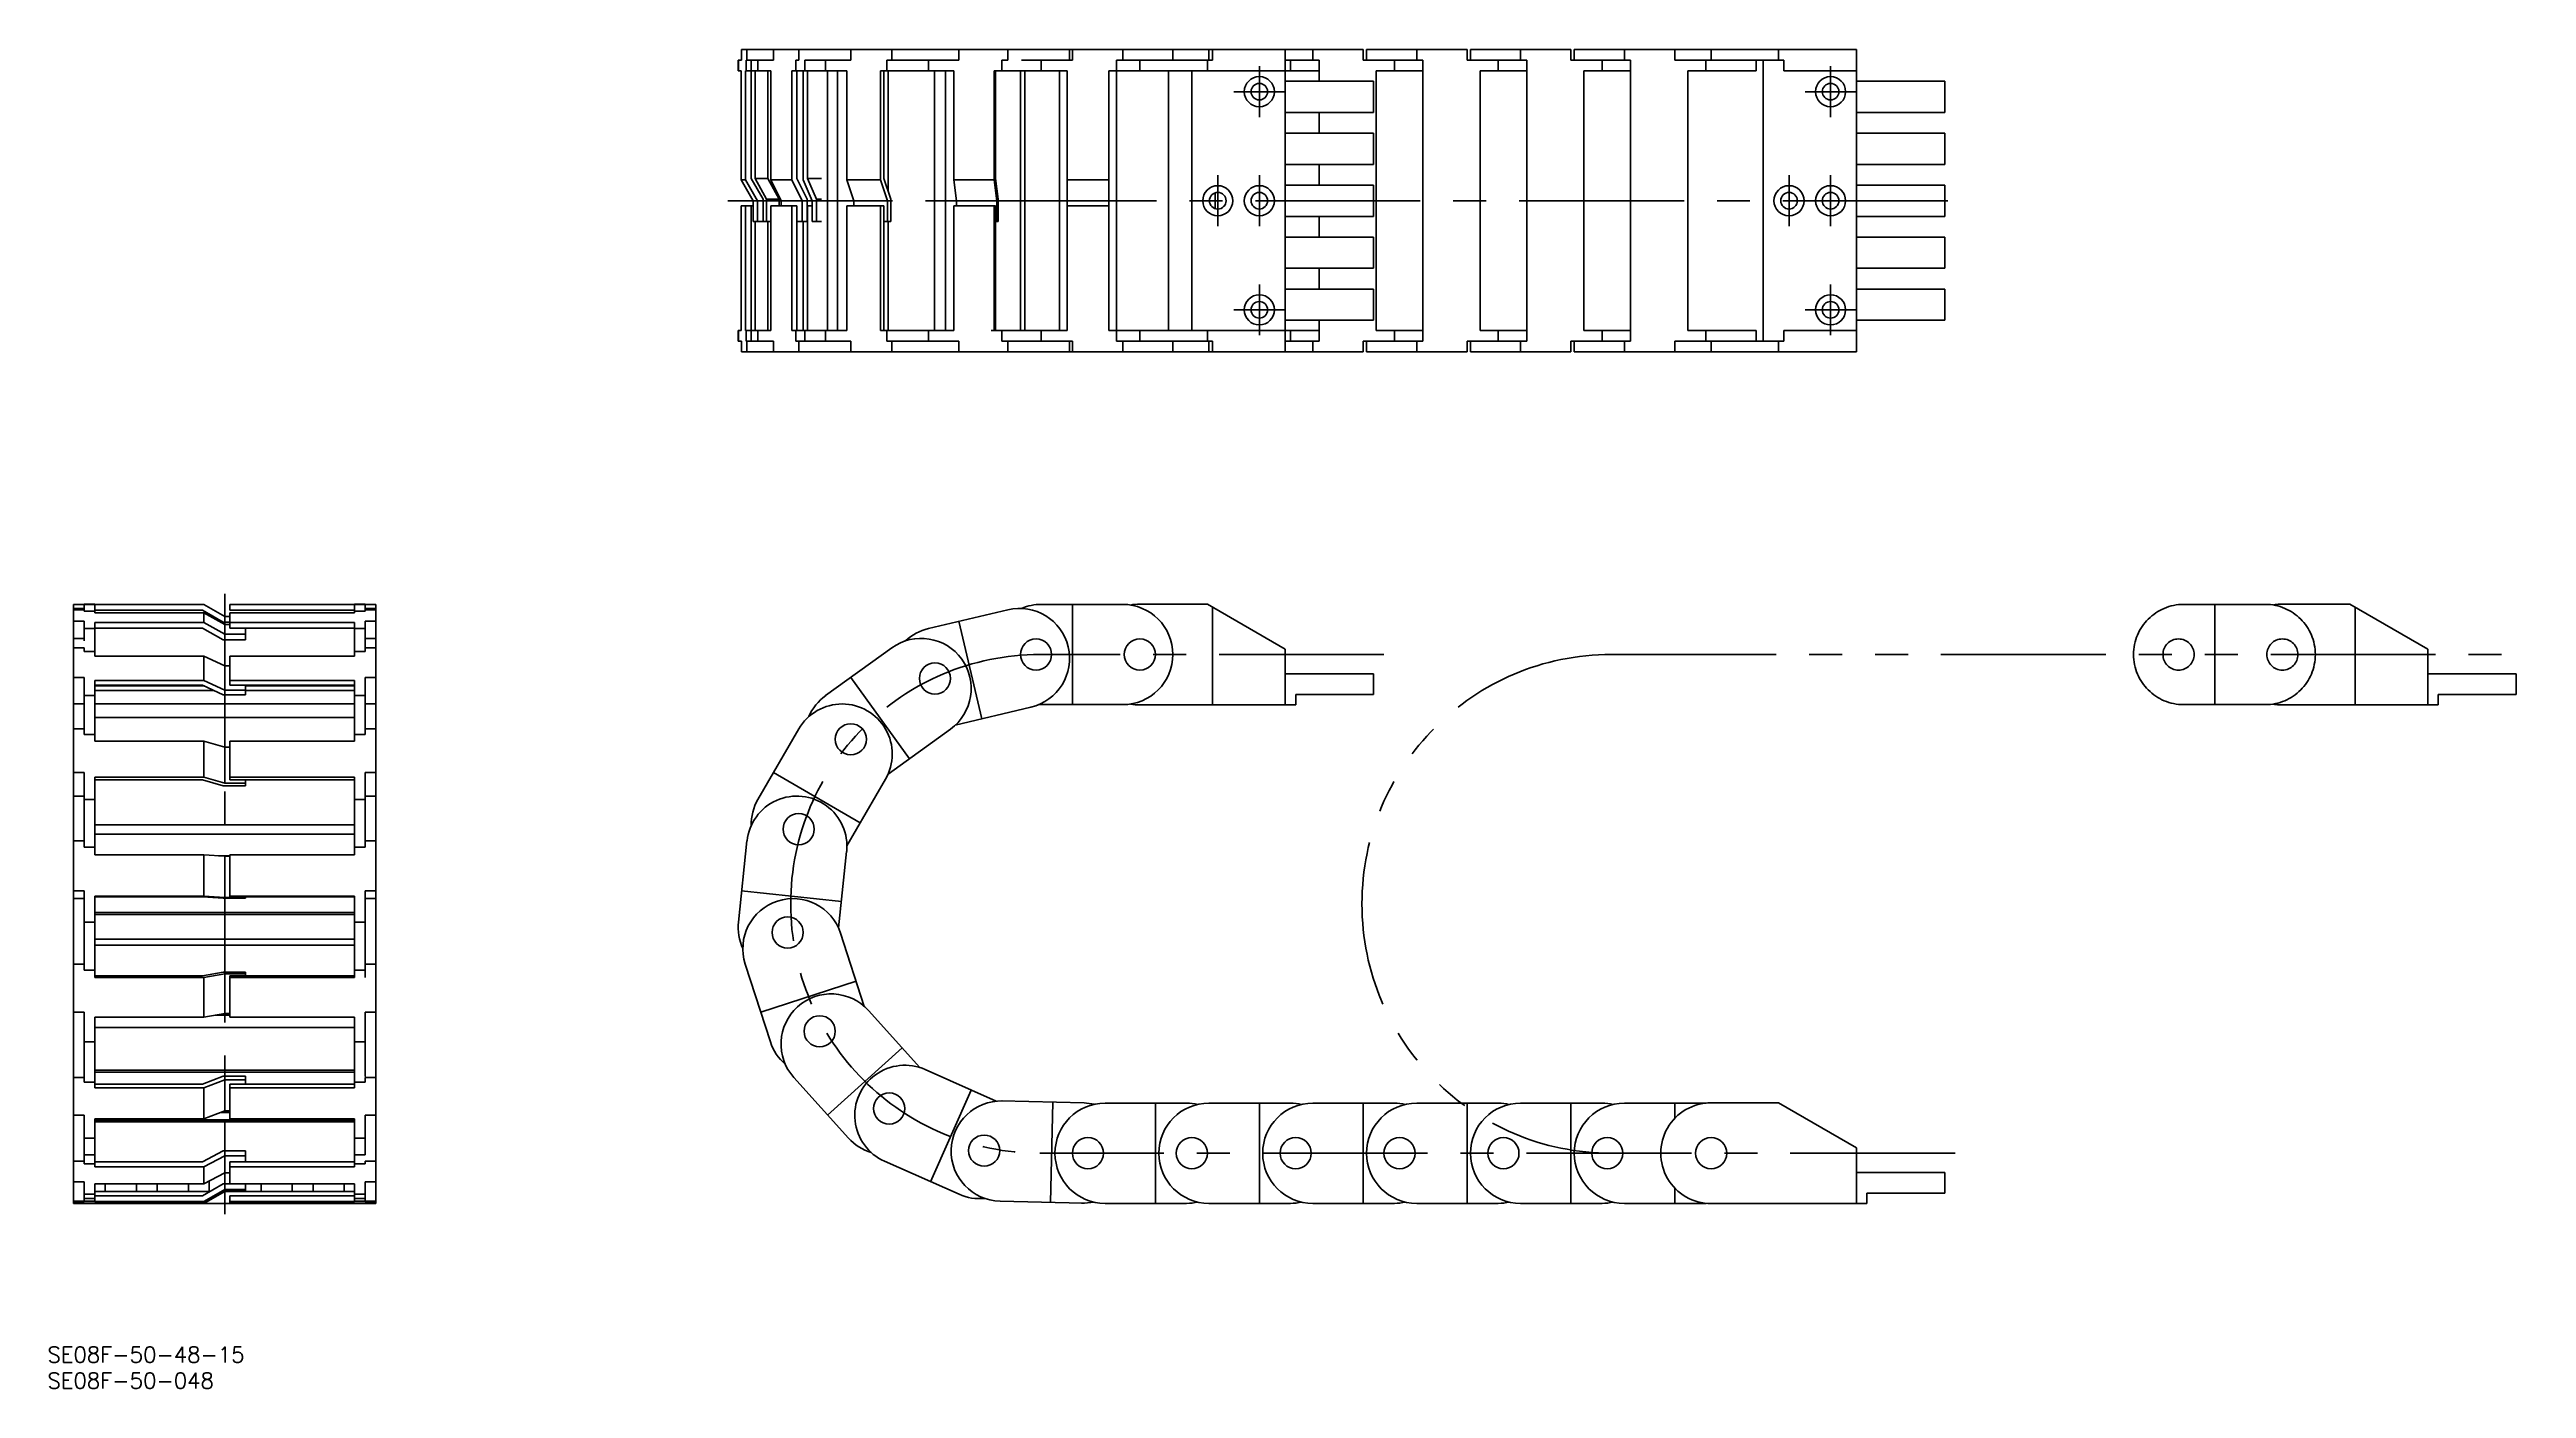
# Model space of a CAD drawing. Extents: x -63 to 414, y -36 to 222.
import ezdxf

# ---------------------------------------------------------------- set-up
doc = ezdxf.new("R2010")
doc.units = 0
doc.linetypes.add('CENTER', pattern=[50.8, 31.75, -6.35, 6.35, -6.35])
doc.linetypes.add('PHANTOM', pattern=[63.5, 31.75, -6.35, 6.35, -6.35, 6.35, -6.35])
doc.layers.get('0').update_dxf_attribs({"linetype": 'CONTINUOUS'})
doc.layers.add('CENTER', color=1, linetype='CENTER')
doc.styles.get("Standard").update_dxf_attribs({"font": 'txt.shx', "height": 3, "bigfont": 'bigfont.shx'})

msp = doc.modelspace()

# ---------------------------------------------------------------- linework, layer by layer
at = {"color": 7, "linetype": 'CONTINUOUS'}
for p, q in [((69.75, 218.05), (69.75, 220.1)), ((69.75, 220.1), (70.43, 220.1)), ((69.8, 218.05), (69.8, 220.1)), ((70.43, 220.1), (70.43, 222.15)), ((70.43, 222.15), (190.12, 222.15)), ((71.33, 218.05), (71.33, 220.1)), ((71.33, 220.1), (76.57, 220.1)), ((71.46, 220.1), (71.46, 222.15)), ((72.26, 218.05), (72.26, 220.1)), ((73.56, 218.05), (73.56, 220.1)), ((76.57, 220.1), (76.57, 222.15)), ((80.84, 218.05), (80.84, 220.1)), ((80.84, 220.1), (81.44, 220.1)), ((81.44, 220.1), (81.44, 222.15)), ((82.61, 218.05), (82.61, 220.1)), ((82.61, 220.1), (91.47, 220.1)), ((86.61, 218.05), (86.61, 220.1)), ((91.47, 220.1), (91.47, 222.15)), ((98.37, 218.05), (98.37, 220.1)), ((98.37, 220.1), (112.25, 220.1)), ((99.34, 220.1), (99.34, 222.15)), ((106.41, 218.05), (106.41, 220.1)), ((112.25, 220.1), (112.25, 222.15)), ((120.52, 218.05), (120.52, 220.1)), ((120.52, 220.1), (121.69, 220.1)), ((121.69, 220.1), (121.69, 222.15)), ((124.29, 220.1), (134.12, 220.1)), ((128.12, 218.05), (128.12, 220.1)), ((133.56, 220.1), (133.56, 222.15)), ((134.12, 220.1), (134.12, 222.15)), ((142.62, 166), (142.62, 220.1)), ((142.62, 220.1), (161.12, 220.1)), ((143.82, 220.1), (143.82, 222.15)), ((144.12, 222.15), (144.12, 222.16)), ((144.12, 222.16), (150.12, 222.16)), ((147.12, 218.05), (147.12, 220.1)), ((150.12, 222.15), (150.12, 222.16)), ((153.47, 220.1), (153.47, 222.15)), ((160.12, 218.05), (160.12, 220.1)), ((160.42, 220.1), (160.42, 222.15)), ((161.12, 220.1), (161.12, 222.15)), ((175.12, 163.95), (175.12, 222.15)), ((175.12, 220.1), (181.62, 220.1)), ((176.12, 218.05), (176.12, 220.1)), ((180.42, 220.1), (180.42, 222.15)), ((181.62, 216.05), (181.62, 220.1)), ((190.12, 220.1), (190.12, 222.15)), ((190.12, 220.1), (201.62, 220.1)), ((190.77, 220.1), (190.77, 222.15)), ((190.77, 222.15), (210.12, 222.15)), ((196.12, 218.05), (196.12, 220.1)), ((200.42, 220.1), (200.42, 222.15)), ((201.62, 166), (201.62, 220.1)), ((210.12, 220.1), (210.12, 222.15)), ((210.12, 220.1), (221.62, 220.1)), ((210.77, 220.1), (210.77, 222.15)), ((210.77, 222.15), (230.12, 222.15)), ((216.12, 218.05), (216.12, 220.1)), ((220.42, 220.1), (220.42, 222.15)), ((221.62, 166), (221.62, 220.1)), ((230.12, 220.1), (230.12, 222.15)), ((230.12, 220.1), (241.62, 220.1)), ((230.77, 220.1), (230.77, 222.15)), ((230.77, 222.15), (285.12, 222.15)), ((236.12, 218.05), (236.12, 220.1)), ((240.42, 220.1), (240.42, 222.15)), ((241.62, 166), (241.62, 220.1)), ((250.12, 220.1), (250.12, 222.15)), ((250.12, 220.1), (271.12, 220.1)), ((256.12, 218.05), (256.12, 220.1)), ((257.12, 220.1), (257.12, 222.15)), ((265.77, 218.05), (265.77, 220.1)), ((267.12, 166), (267.12, 220.1)), ((270.12, 220.1), (270.12, 222.15)), ((271.12, 218.05), (271.12, 220.1)), ((285.12, 163.95), (285.12, 222.15)), ((69.75, 218.05), (70.33, 218.05)), ((70.33, 197.05), (70.33, 218.05)), ((71.18, 197.05), (71.18, 218.05)), ((71.18, 218.05), (76.07, 218.05)), ((72.27, 197.34), (72.27, 218.05)), ((73.01, 197.34), (73.01, 218.05)), ((75.48, 197.34), (75.48, 218.05)), ((76.07, 197.05), (76.07, 218.05)), ((80.09, 197.05), (80.09, 218.05)), ((80.09, 218.05), (90.66, 218.05)), ((81.04, 197.34), (81.04, 218.05)), ((82.31, 197.05), (82.31, 218.05)), ((83.12, 197.34), (83.12, 218.05)), ((86.95, 168.05), (86.95, 218.05)), ((88.9, 168.05), (88.9, 218.05)), ((90.66, 197.05), (90.66, 218.05)), ((97.15, 197.05), (97.15, 218.05)), ((97.15, 218.05), (111.27, 218.05)), ((97.79, 197.34), (97.79, 218.05)), ((98.63, 194.85), (98.63, 218.05)), ((107.55, 168.05), (107.55, 218.05)), ((109.66, 168.05), (109.66, 218.05)), ((111.27, 197.05), (111.27, 218.05)), ((119.06, 197.05), (119.06, 218.05)), ((119.06, 218.05), (133.12, 218.05)), ((119.31, 197.34), (119.31, 218.05)), ((124.14, 168.05), (124.14, 218.05)), ((124.97, 168.05), (124.97, 218.05)), ((131.62, 168.05), (131.62, 218.05)), ((133.12, 168.05), (133.12, 218.05)), ((141.12, 168.05), (141.12, 218.05)), ((141.12, 218.05), (181.62, 218.05)), ((152.62, 168.05), (152.62, 218.05)), ((157.12, 168.05), (157.12, 218.05)), ((175.12, 216.05), (192.12, 216.05)), ((192.12, 210.05), (192.12, 216.05)), ((192.62, 168.05), (192.62, 218.05)), ((192.62, 218.05), (201.62, 218.05)), ((212.62, 168.05), (212.62, 218.05)), ((212.62, 218.05), (221.62, 218.05)), ((232.62, 168.05), (232.62, 218.05)), ((232.62, 218.05), (241.62, 218.05)), ((252.62, 168.05), (252.62, 218.05)), ((252.62, 218.05), (265.77, 218.05)), ((271.12, 218.05), (285.12, 218.05)), ((285.12, 216.05), (302.12, 216.05)), ((302.12, 210.05), (302.12, 216.05)), ((175.12, 210.05), (192.12, 210.05)), ((181.62, 206.05), (181.62, 210.05)), ((285.12, 210.05), (302.12, 210.05)), ((175.12, 206.05), (192.12, 206.05)), ((192.12, 200.05), (192.12, 206.05)), ((285.12, 206.05), (302.12, 206.05)), ((302.12, 200.05), (302.12, 206.05)), ((70.33, 197.05), (71.18, 197.05)), ((72.63, 193.05), (70.33, 197.05)), ((73.47, 193.05), (71.18, 197.05)), ((74.57, 193.34), (72.27, 197.34)), ((73.01, 197.34), (75.48, 197.34)), ((75.2, 193.34), (73.01, 197.34)), ((77.67, 193.34), (75.48, 197.34)), ((76.07, 197.05), (80.09, 197.05)), ((78.07, 193.05), (76.07, 197.05)), ((82.08, 193.05), (80.09, 197.05)), ((83.04, 193.34), (81.04, 197.34)), ((84.02, 193.05), (82.31, 197.05)), ((83.12, 197.34), (85.78, 197.34)), ((84.84, 193.34), (83.12, 197.34)), ((90.66, 197.05), (97.15, 197.05)), ((92.01, 193.05), (90.66, 197.05)), ((92.01, 193.05), (90.66, 197.05)), ((98.5, 193.05), (97.15, 197.05)), ((99.14, 193.34), (97.79, 197.34)), ((111.27, 197.05), (119.06, 197.05)), ((111.81, 193.05), (111.27, 197.05)), ((119.59, 193.05), (119.06, 197.05)), ((119.85, 193.34), (119.31, 197.34)), ((133.12, 197.05), (141.12, 197.05)), ((175.12, 200.05), (192.12, 200.05)), ((175.12, 196.05), (192.12, 196.05)), ((181.62, 196.05), (181.62, 200.05)), ((192.12, 190.05), (192.12, 196.05)), ((285.12, 200.05), (302.12, 200.05)), ((285.12, 196.05), (302.12, 196.05)), ((302.12, 190.05), (302.12, 196.05)), ((70.33, 168.05), (70.33, 192.05)), ((70.33, 192.05), (72.63, 192.05)), ((71.18, 168.05), (71.18, 192.05)), ((72.27, 168.05), (72.27, 192.05)), ((72.63, 189.05), (72.63, 193.05)), ((72.63, 193.05), (73.47, 193.05)), ((72.63, 193.05), (73.47, 193.05)), ((73.47, 189.05), (73.47, 193.05)), ((74.57, 189.05), (74.57, 193.34)), ((75.2, 189.05), (75.2, 193.34)), ((75.2, 193.34), (77.67, 193.34)), ((76.07, 168.05), (76.07, 192.05)), ((76.07, 192.05), (81.04, 192.05)), ((77.67, 192.05), (77.67, 193.34)), ((78.07, 192.05), (78.07, 193.05)), ((78.07, 193.05), (82.08, 193.05)), ((78.07, 193.05), (82.08, 193.05)), ((80.09, 168.05), (80.09, 192.05)), ((81.04, 168.05), (81.04, 192.05)), ((82.08, 189.05), (82.08, 193.05)), ((83.04, 189.05), (83.04, 193.34)), ((83.04, 192.05), (84.02, 192.05)), ((83.12, 168.05), (83.12, 192.05)), ((84.02, 189.05), (84.02, 193.05)), ((84.84, 189.05), (84.84, 193.34)), ((84.84, 193.34), (85.78, 193.34)), ((90.66, 168.05), (90.66, 192.05)), ((90.66, 192.05), (97.79, 192.05)), ((92.01, 192.05), (92.01, 193.05)), ((92.01, 192.05), (92.01, 193.05)), ((92.01, 193.05), (98.5, 193.05)), ((92.01, 193.05), (98.5, 193.05)), ((97.15, 168.05), (97.15, 192.05)), ((97.79, 168.05), (97.79, 192.05)), ((98.5, 189.05), (98.5, 193.05)), ((99.14, 189.05), (99.14, 193.34)), ((111.27, 168.05), (111.27, 192.05)), ((111.27, 192.05), (119.31, 192.05)), ((111.81, 192.05), (111.81, 193.05)), ((111.81, 193.05), (119.59, 193.05)), ((111.81, 193.05), (119.59, 193.05)), ((119.06, 168.05), (119.06, 192.05)), ((119.31, 168.05), (119.31, 192.05)), ((119.59, 189.05), (119.59, 193.05)), ((119.85, 189.05), (119.85, 193.34)), ((133.12, 193.05), (141.12, 193.05)), ((133.12, 192.05), (141.12, 192.05)), ((161.62, 191.53), (161.62, 194.57)), ((72.63, 189.05), (76.07, 189.05)), ((73.01, 168.05), (73.01, 189.05)), ((75.48, 168.05), (75.48, 189.05)), ((81.04, 189.05), (83.04, 189.05)), ((82.31, 168.05), (82.31, 189.05)), ((84.02, 189.05), (85.78, 189.05)), ((97.79, 189.05), (99.14, 189.05)), ((98.63, 168.05), (98.63, 189.05)), ((119.31, 189.05), (119.85, 189.05)), ((175.12, 190.05), (192.12, 190.05)), ((175.12, 186.05), (192.12, 186.05)), ((181.62, 186.05), (181.62, 190.05)), ((192.12, 180.05), (192.12, 186.05)), ((285.12, 190.05), (302.12, 190.05)), ((285.12, 186.05), (302.12, 186.05)), ((302.12, 180.05), (302.12, 186.05)), ((175.12, 180.05), (192.12, 180.05)), ((181.62, 176.05), (181.62, 180.05)), ((285.12, 180.05), (302.12, 180.05)), ((175.12, 176.05), (192.12, 176.05)), ((192.12, 170.05), (192.12, 176.05)), ((285.12, 176.05), (302.12, 176.05)), ((302.12, 170.05), (302.12, 176.05)), ((69.75, 166), (69.75, 168.05)), ((69.75, 168.05), (70.33, 168.05)), ((69.8, 166), (69.8, 168.05)), ((71.18, 168.05), (76.07, 168.05)), ((71.33, 166), (71.33, 168.05)), ((72.26, 166), (72.26, 168.05)), ((73.56, 166), (73.56, 168.05)), ((80.09, 168.05), (90.66, 168.05)), ((80.84, 166), (80.84, 168.05)), ((82.61, 166), (82.61, 168.05)), ((86.61, 166), (86.61, 168.05)), ((97.15, 168.05), (111.27, 168.05)), ((98.37, 166), (98.37, 168.05)), ((106.41, 166), (106.41, 168.05)), ((118.47, 168.05), (133.12, 168.05)), ((120.52, 166), (120.52, 168.05)), ((128.12, 166), (128.12, 168.05)), ((141.12, 168.05), (181.62, 168.05)), ((147.12, 166), (147.12, 168.05)), ((160.12, 166), (160.12, 168.05)), ((175.12, 170.05), (192.12, 170.05)), ((176.12, 166), (176.12, 168.05)), ((181.62, 166), (181.62, 170.05)), ((192.62, 168.05), (201.62, 168.05)), ((196.12, 166), (196.12, 168.05)), ((212.62, 168.05), (221.62, 168.05)), ((216.12, 166), (216.12, 168.05)), ((232.62, 168.05), (241.62, 168.05)), ((236.12, 166), (236.12, 168.05)), ((252.62, 168.05), (265.77, 168.05)), ((256.12, 166), (256.12, 168.05)), ((265.77, 166), (265.77, 168.05)), ((271.12, 166), (271.12, 168.05)), ((271.12, 168.05), (285.12, 168.05)), ((285.12, 170.05), (302.12, 170.05)), ((69.75, 166), (70.43, 166)), ((70.43, 163.95), (70.43, 166)), ((70.43, 163.95), (190.12, 163.95)), ((71.33, 166), (76.57, 166)), ((71.46, 163.95), (71.46, 166)), ((76.57, 163.95), (76.57, 166)), ((80.84, 166), (91.47, 166)), ((81.44, 163.95), (81.44, 166)), ((91.47, 163.95), (91.47, 166)), ((98.37, 166), (112.25, 166)), ((99.34, 163.95), (99.34, 166)), ((112.25, 163.95), (112.25, 166)), ((120.52, 166), (134.12, 166)), ((121.69, 163.95), (121.69, 166)), ((133.56, 163.95), (133.56, 166)), ((134.12, 163.95), (134.12, 166)), ((142.62, 166), (161.12, 166)), ((143.82, 163.95), (143.82, 166)), ((144.12, 163.94), (144.12, 163.95)), ((144.12, 163.94), (150.12, 163.94)), ((150.12, 163.94), (150.12, 163.95)), ((153.47, 163.95), (153.47, 166)), ((156.12, 166), (156.12, 166)), ((160.42, 163.95), (160.42, 166)), ((161.12, 163.95), (161.12, 166)), ((175.12, 166), (180.42, 166)), ((175.12, 166), (176.12, 166)), ((180.42, 163.95), (180.42, 166)), ((180.42, 166), (181.62, 166)), ((190.12, 163.95), (190.12, 166)), ((190.12, 166), (201.62, 166)), ((190.77, 163.95), (190.77, 166)), ((190.77, 163.95), (210.12, 163.95)), ((200.42, 163.95), (200.42, 166)), ((210.12, 163.95), (210.12, 166)), ((210.12, 166), (221.62, 166)), ((210.77, 163.95), (210.77, 166)), ((210.77, 163.95), (230.12, 163.95)), ((220.42, 163.95), (220.42, 166)), ((230.12, 163.95), (230.12, 166)), ((230.12, 166), (241.62, 166)), ((230.77, 163.95), (230.77, 166)), ((230.77, 163.95), (285.12, 163.95)), ((240.42, 163.95), (240.42, 166)), ((250.12, 163.95), (250.12, 166)), ((250.12, 166), (271.12, 166)), ((257.12, 163.95), (257.12, 166)), ((270.12, 163.95), (270.12, 166)), ((-58.2, 115.35), (-33.1, 115.35)), ((-58.2, 115.35), (-58.2, 0)), ((-58.2, 114.59), (-56.15, 114.59)), ((-56.15, 114.05), (-56.15, 115.4)), ((-56.15, 115.4), (-54.1, 115.4)), ((-54.1, 113.71), (-54.1, 115.4)), ((-29.1, 113.04), (-33.1, 115.35)), ((-28.1, 114.25), (-28.1, 115.35)), ((-28.1, 115.35), (0, 115.35)), ((-4.1, 113.71), (-4.1, 115.4)), ((-4.1, 115.4), (-2.05, 115.4)), ((-2.05, 114.05), (-2.05, 115.4)), ((-2.05, 114.59), (0, 114.59)), ((0, 115.35), (0, 0)), ((128.12, 115.35), (143.82, 115.35)), ((134.12, 96.05), (134.12, 115.35)), ((147.12, 115.4), (160.12, 115.4)), ((160.12, 115.4), (175.12, 106.74)), ((161.12, 96), (161.12, 114.82)), ((-58.2, 114.33), (-56.15, 114.33)), ((-58.2, 112.09), (-56.15, 112.09)), ((-56.15, 114.05), (-54.1, 114.05)), ((-56.15, 108.32), (-56.15, 112.09)), ((-56.15, 110.71), (-54.1, 110.71)), ((-54.1, 114.25), (-33.39, 114.25)), ((-54.1, 113.71), (-33.1, 113.71)), ((-54.1, 105.4), (-54.1, 111.86)), ((-54.1, 111.86), (-33.1, 111.86)), ((-54.1, 110.79), (-33.39, 110.79)), ((-29.39, 111.94), (-33.39, 114.25)), ((-29.39, 108.54), (-33.39, 110.79)), ((-33.1, 111.86), (-33.1, 113.71)), ((-29.1, 111.46), (-33.1, 113.71)), ((-29.1, 109.61), (-33.1, 111.86)), ((-29.39, 111.94), (-28.1, 111.94)), ((-29.1, 113.04), (-28.1, 113.04)), ((-29.1, 109.61), (-29.1, 111.46)), ((-29.1, 109.61), (-29.1, 111.46)), ((-29.1, 111.46), (-28.1, 111.46)), ((-28.1, 114.25), (-4.1, 114.25)), ((-28.1, 110.79), (-28.1, 113.71)), ((-28.1, 113.71), (-4.1, 113.71)), ((-28.1, 111.86), (-4.1, 111.86)), ((-28.1, 110.79), (-4.1, 110.79)), ((-25.1, 108.54), (-25.1, 110.79)), ((-4.1, 114.05), (-2.05, 114.05)), ((-4.1, 105.4), (-4.1, 111.86)), ((-4.1, 110.71), (-2.05, 110.71)), ((-2.05, 114.33), (0, 114.33)), ((-2.05, 106.28), (-2.05, 112.09)), ((-2.05, 112.09), (0, 112.09)), ((106.41, 110.71), (121.69, 114.33)), ((116.7, 93.31), (112.25, 112.09)), ((-58.21, 102.7), (-58.21, 108.7)), ((-58.2, 108.81), (-56.15, 108.81)), ((-58.2, 106.98), (-56.15, 106.98)), ((-56.15, 106.28), (-56.15, 106.98)), ((-56.15, 106.28), (-54.1, 106.28)), ((-54.1, 105.4), (-33.1, 105.4)), ((-33.1, 100.72), (-33.1, 105.4)), ((-29.1, 103.53), (-33.1, 105.4)), ((-29.39, 108.54), (-25.1, 108.54)), ((-29.1, 109.61), (-25.1, 109.61)), ((-28.1, 99.83), (-28.1, 105.4)), ((-28.1, 105.4), (-4.1, 105.4)), ((-4.1, 106.28), (-2.05, 106.28)), ((-2.05, 108.81), (0, 108.81)), ((-2.05, 106.98), (0, 106.98)), ((0.01, 102.7), (0.01, 108.7)), ((86.61, 97.79), (99.34, 106.98)), ((175.12, 96), (175.12, 106.74)), ((-58.21, 102.7), (-58.2, 102.7)), ((-58.2, 101.3), (-56.15, 101.3)), ((-56.15, 90.33), (-56.15, 101.3)), ((-54.1, 89.04), (-54.1, 100.72)), ((-54.1, 100.72), (-33.1, 100.72)), ((-29.1, 98.85), (-33.1, 100.72)), ((-29.1, 98.85), (-29.1, 103.53)), ((-29.1, 103.53), (-28.1, 103.53)), ((-29.1, 103.53), (-28.1, 103.53)), ((-28.1, 100.72), (-4.1, 100.72)), ((-4.1, 89.04), (-4.1, 100.72)), ((-2.05, 90.33), (-2.05, 101.3)), ((-2.05, 101.3), (0, 101.3)), ((102.77, 85.65), (91.47, 101.3)), ((175.12, 102), (192.12, 102)), ((192.12, 98), (192.12, 102)), ((-58.2, 96.18), (-56.15, 96.18)), ((-56.15, 97.79), (-54.1, 97.79)), ((-54.1, 99.83), (-33.39, 99.83)), ((-54.1, 99.65), (-33.02, 99.65)), ((-54.1, 98.78), (-31.15, 98.78)), ((-54.1, 96.24), (-4.1, 96.24)), ((-52.1, 99.65), (-52.1, 99.83)), ((-46.1, 99.65), (-46.1, 99.83)), ((-42.1, 99.65), (-42.1, 99.83)), ((-36.1, 99.65), (-36.1, 99.83)), ((-29.39, 97.95), (-33.39, 99.83)), ((-29.39, 97.95), (-25.1, 97.95)), ((-29.1, 98.85), (-25.1, 98.85)), ((-28.1, 99.83), (-4.1, 99.83)), ((-25.1, 97.95), (-25.1, 99.83)), ((-25.1, 99.65), (-4.1, 99.65)), ((-25.1, 98.78), (-4.1, 98.78)), ((-22.1, 99.65), (-22.1, 99.83)), ((-16.1, 99.65), (-16.1, 99.83)), ((-12.1, 99.65), (-12.1, 99.83)), ((-6.1, 99.65), (-6.1, 99.83)), ((-4.1, 97.79), (-2.05, 97.79)), ((-2.05, 96.18), (0, 96.18)), ((111.56, 92.1), (126.14, 95.55)), ((128.12, 96.05), (143.82, 96.05)), ((147.12, 96), (177.12, 96)), ((177.12, 96), (177.12, 98)), ((177.12, 98), (192.12, 98)), ((-58.2, 91.37), (-56.15, 91.37)), ((-54.1, 93.55), (-4.1, 93.55)), ((-2.05, 91.37), (0, 91.37)), ((73.56, 77.79), (81.44, 91.37)), ((98.63, 82.67), (110.63, 91.33)), ((-56.15, 90.33), (-54.1, 90.33)), ((-54.1, 89.04), (-33.1, 89.04)), ((-33.1, 82.12), (-33.1, 89.04)), ((-29.1, 87.88), (-33.1, 89.04)), ((-29.1, 80.96), (-29.1, 87.88)), ((-29.1, 87.88), (-28.1, 87.88)), ((-28.1, 81.56), (-28.1, 89.04)), ((-28.1, 89.04), (-4.1, 89.04)), ((-4.1, 90.33), (-2.05, 90.33)), ((-58.2, 82.98), (-56.15, 82.98)), ((-56.15, 68.63), (-56.15, 82.98)), ((-54.1, 67.14), (-54.1, 82.12)), ((-54.1, 82.12), (-33.1, 82.12)), ((-54.1, 81.56), (-33.39, 81.56)), ((-29.39, 80.41), (-33.39, 81.56)), ((-29.1, 80.96), (-33.1, 82.12)), ((-28.1, 82.12), (-4.1, 82.12)), ((-28.1, 81.56), (-4.1, 81.56)), ((-25.1, 80.41), (-25.1, 81.56)), ((-4.1, 67.14), (-4.1, 82.12)), ((-2.05, 68.63), (-2.05, 82.98)), ((-2.05, 82.98), (0, 82.98)), ((93.27, 73.29), (76.57, 82.98)), ((90.71, 68.88), (98.14, 81.68)), ((-58.2, 78.45), (-56.15, 78.45)), ((-56.15, 80.32), (-56.15, 80.32)), ((-56.15, 80.32), (-56.15, 80.32)), ((-56.15, 77.79), (-54.1, 77.79)), ((-29.39, 80.41), (-25.1, 80.41)), ((-29.1, 80.96), (-25.1, 80.96)), ((-4.1, 77.79), (-2.05, 77.79)), ((-2.05, 78.45), (0, 78.45)), ((0, 69.82), (0, 78.45)), ((0, 69.82), (0, 78.45)), ((-54.1, 72.94), (-4.1, 72.94)), ((-58.2, 69.82), (-56.15, 69.82)), ((-56.15, 68.63), (-54.1, 68.63)), ((-54.1, 71.13), (-4.1, 71.13)), ((-54.1, 67.14), (-33.1, 67.14)), ((-33.1, 59.18), (-33.1, 67.14)), ((-29.1, 66.9), (-33.1, 67.14)), ((-30.31, 66.97), (-28.1, 66.97)), ((-29.1, 58.94), (-29.1, 66.9)), ((-29.1, 66.9), (-28.1, 66.9)), ((-28.1, 59.07), (-28.1, 67.14)), ((-28.1, 67.14), (-4.1, 67.14)), ((-4.1, 68.63), (-2.05, 68.63)), ((-2.05, 69.82), (0, 69.82)), ((69.8, 54.21), (71.46, 69.82)), ((89.09, 53.06), (90.65, 67.78)), ((-58.2, 60.18), (-56.15, 60.18)), ((-58.2, 58.71), (-56.15, 58.71)), ((-56.15, 44.94), (-56.15, 60.18)), ((-54.1, 43.51), (-54.1, 59.18)), ((-54.1, 59.18), (-33.1, 59.18)), ((-54.1, 59.07), (-33.39, 59.07)), ((-29.39, 58.82), (-33.39, 59.07)), ((-29.1, 58.94), (-33.1, 59.18)), ((-29.39, 58.82), (-25.1, 58.82)), ((-29.1, 58.94), (-25.1, 58.94)), ((-28.1, 59.18), (-4.1, 59.18)), ((-28.1, 59.07), (-4.1, 59.07)), ((-25.1, 58.82), (-25.1, 59.07)), ((-4.1, 43.51), (-4.1, 59.18)), ((-2.05, 43.54), (-2.05, 60.18)), ((-2.05, 60.18), (0, 60.18)), ((-2.05, 58.71), (0, 58.71)), ((89.63, 58.14), (70.43, 60.18)), ((-56.15, 54.21), (-54.1, 54.21)), ((-54.1, 56.03), (-4.1, 56.03)), ((-54.1, 55.65), (-4.1, 55.65)), ((-4.1, 54.21), (-2.05, 54.21)), ((-54.1, 50.89), (-4.1, 50.89)), ((-54.1, 49.78), (-4.1, 49.78)), ((94.05, 37.96), (89.49, 52.03)), ((-58.2, 46.08), (-56.15, 46.08)), ((-56.15, 44.94), (-54.1, 44.94)), ((-54.1, 43.85), (-33.39, 43.85)), ((-54.1, 43.51), (-33.1, 43.51)), ((-33.39, 43.85), (-29.39, 44.56)), ((-33.1, 43.51), (-29.1, 44.22)), ((-33.1, 35.9), (-33.1, 43.51)), ((-29.39, 44.56), (-25.1, 44.56)), ((-29.1, 36.61), (-29.1, 44.22)), ((-29.1, 44.22), (-25.1, 44.22)), ((-28.1, 35.9), (-28.1, 43.85)), ((-28.1, 43.85), (-4.1, 43.85)), ((-28.1, 43.51), (-4.1, 43.51)), ((-25.1, 43.85), (-25.1, 44.56)), ((-4.1, 44.94), (-2.05, 44.94)), ((-2.05, 46.08), (0, 46.08)), ((75.97, 31.15), (71.13, 46.08)), ((74.12, 36.85), (92.48, 42.81)), ((-58.2, 36.85), (-56.15, 36.85)), ((-56.15, 23.37), (-56.15, 36.85)), ((-54.1, 22.26), (-54.1, 35.9)), ((-54.1, 35.9), (-33.1, 35.9)), ((-54.1, 33.88), (-4.1, 33.88)), ((-33.1, 35.9), (-29.1, 36.61)), ((-33.1, 35.9), (-29.1, 36.61)), ((-30.93, 36.29), (-28.1, 36.29)), ((-29.1, 36.61), (-28.1, 36.61)), ((-28.1, 35.9), (-4.1, 35.9)), ((-4.1, 22.26), (-4.1, 35.9)), ((-2.05, 24.47), (-2.05, 36.85)), ((-2.05, 36.85), (0, 36.85)), ((104.75, 26.19), (94.84, 37.18)), ((-56.15, 31.15), (-54.1, 31.15)), ((-4.1, 31.15), (-2.05, 31.15)), ((86.99, 17.05), (101.33, 29.97)), ((-58.2, 24.26), (-56.15, 24.26)), ((-54.1, 25.71), (-4.1, 25.71)), ((-54.1, 25.31), (-4.1, 25.31)), ((-33.39, 22.99), (-29.39, 24.54)), ((-29.39, 24.54), (-25.1, 24.54)), ((-25.1, 22.99), (-25.1, 24.54)), ((-2.05, 23.37), (-2.05, 24.26)), ((-2.05, 24.26), (0, 24.26)), ((91.01, 12.6), (80.5, 24.26)), ((119.47, 19.72), (105.78, 25.8)), ((-56.15, 23.37), (-54.1, 23.37)), ((-54.1, 22.99), (-33.39, 22.99)), ((-54.1, 22.26), (-33.1, 22.26)), ((-33.1, 22.26), (-29.1, 23.8)), ((-33.1, 16.31), (-33.1, 22.26)), ((-29.1, 17.86), (-29.1, 23.8)), ((-29.1, 23.8), (-25.1, 23.8)), ((-28.1, 16.31), (-28.1, 22.99)), ((-28.1, 22.99), (-4.1, 22.99)), ((-28.1, 22.26), (-4.1, 22.26)), ((-4.1, 23.37), (-2.05, 23.37)), ((106.82, 4.22), (114.64, 21.86)), ((120.43, 19.77), (136.37, 19.37)), ((129.88, 0.23), (130.37, 19.52)), ((140.42, 19.35), (156.12, 19.35)), ((150.12, 0.05), (150.12, 19.35)), ((176.12, 19.35), (160.42, 19.35)), ((170.12, 0.05), (170.12, 19.35)), ((196.12, 19.35), (180.42, 19.35)), ((190.12, 0.05), (190.12, 19.35)), ((216.12, 19.35), (200.42, 19.35)), ((210.12, 0.05), (210.12, 19.35)), ((220.42, 19.35), (236.12, 19.35)), ((230.12, 0.05), (230.12, 19.35)), ((240.42, 19.35), (256.12, 19.35)), ((250.12, 16.41), (250.12, 19.35)), ((257.12, 19.4), (270.12, 19.4)), ((285.12, 10.74), (270.12, 19.4)), ((-58.2, 17.05), (-56.15, 17.05)), ((-56.15, 7.67), (-56.15, 17.05)), ((-54.1, 7.06), (-54.1, 16.31)), ((-54.1, 16.31), (-33.1, 16.31)), ((-54.1, 16.14), (-4.1, 16.14)), ((-54.1, 15.86), (-4.1, 15.86)), ((-54.1, 15.75), (-4.1, 15.75)), ((-33.1, 16.31), (-29.1, 17.86)), ((-29.88, 17.56), (-28.1, 17.56)), ((-29.1, 17.86), (-28.1, 17.86)), ((-28.1, 16.31), (-4.1, 16.31)), ((-4.1, 7.06), (-4.1, 16.31)), ((-2.05, 9.41), (-2.05, 17.05)), ((-2.05, 17.05), (0, 17.05)), ((-56.15, 12.6), (-54.1, 12.6)), ((-33.39, 8.07), (-29.39, 10.18)), ((-29.39, 10.18), (-25.1, 10.18)), ((-25.1, 8.07), (-25.1, 10.18)), ((-4.1, 12.6), (-2.05, 12.6)), ((285.12, 0), (285.12, 10.74)), ((-58.2, 8.16), (-56.15, 8.16)), ((-56.15, 9.41), (-54.1, 9.41)), ((-56.15, 7.67), (-54.1, 7.67)), ((-54.1, 8.07), (-33.39, 8.07)), ((-54.1, 7.06), (-33.1, 7.06)), ((-33.1, 7.06), (-29.1, 9.17)), ((-33.1, 3.82), (-33.1, 7.06)), ((-33.1, 3.82), (-29.1, 5.93)), ((-29.1, 5.93), (-29.1, 9.17)), ((-29.1, 5.93), (-29.1, 9.17)), ((-29.1, 9.17), (-25.1, 9.17)), ((-29.1, 5.93), (-28.1, 5.93)), ((-28.1, 3.82), (-28.1, 8.07)), ((-28.1, 8.07), (-4.1, 8.07)), ((-28.1, 7.06), (-4.1, 7.06)), ((-4.1, 9.41), (-2.05, 9.41)), ((-4.1, 7.67), (-2.05, 7.67)), ((-2.05, 7.67), (-2.05, 8.16)), ((-2.05, 8.16), (0, 8.16)), ((112.3, 1.79), (97.95, 8.16)), ((285.12, 6), (302.12, 6)), ((302.12, 2), (302.12, 6)), ((-58.2, 4.22), (-56.15, 4.22)), ((-58.2, 0.47), (-56.15, 0.47)), ((-58.2, 0.23), (-56.15, 0.23)), ((-58.2, 0.05), (-33.1, 0.05)), ((-58.2, 0), (0, 0)), ((-56.15, 0.44), (-56.15, 4.22)), ((-56.15, 1.79), (-54.1, 1.79)), ((-56.15, 0.96), (-54.1, 0.96)), ((-56.15, 0.44), (-54.1, 0.44)), ((-56.15, 0), (-56.15, 0.23)), ((-56.15, 0.08), (-54.1, 0.08)), ((-56.15, 0.08), (-54.1, 0.08)), ((-54.1, 0.4), (-54.1, 3.82)), ((-54.1, 3.82), (-33.1, 3.82)), ((-54.1, 3.82), (-33.1, 3.82)), ((-54.1, 2.3), (-32.02, 2.3)), ((-54.1, 1.5), (-33.39, 1.5)), ((-54.1, 1.5), (-33.39, 1.5)), ((-54.1, 0.4), (-33.1, 0.4)), ((-54.1, 0.4), (-33.1, 0.4)), ((-54.1, 0.05), (-54.1, 0.2)), ((-54.1, 0.2), (-33.1, 0.2)), ((-54.1, 0.2), (-33.1, 0.2)), ((-52.1, 2.3), (-52.1, 3.82)), ((-46.1, 2.3), (-46.1, 3.82)), ((-42.1, 2.3), (-42.1, 3.82)), ((-36.1, 2.3), (-36.1, 3.82)), ((-33.39, 1.5), (-29.39, 3.81)), ((-33.1, 0.4), (-29.1, 2.71)), ((-33.1, 0.2), (-29.1, 2.51)), ((-33.1, 0.05), (-29.1, 2.36)), ((-33.1, 0.2), (-33.1, 0.4)), ((-33.1, 0.2), (-33.1, 0.4)), ((-32.1, 2.3), (-32.1, 4.34)), ((-29.39, 3.81), (-25.1, 3.81)), ((-29.2, 2.3), (-4.1, 2.3)), ((-29.1, 2.51), (-29.1, 2.71)), ((-29.1, 2.51), (-29.1, 2.71)), ((-29.1, 2.71), (-25.1, 2.71)), ((-29.1, 2.51), (-25.1, 2.51)), ((-29.1, 2.36), (-25.1, 2.36)), ((-28.1, 3.82), (-4.1, 3.82)), ((-28.1, 0.05), (-28.1, 1.5)), ((-28.1, 1.5), (-4.1, 1.5)), ((-28.1, 1.5), (-4.1, 1.5)), ((-28.1, 0.4), (-4.1, 0.4)), ((-28.1, 0.2), (-4.1, 0.2)), ((-28.1, 0.05), (0, 0.05)), ((-26.1, 2.3), (-26.1, 2.36)), ((-25.1, 2.36), (-25.1, 3.81)), ((-22.1, 2.3), (-22.1, 3.82)), ((-16.1, 2.3), (-16.1, 3.82)), ((-12.1, 2.3), (-12.1, 3.82)), ((-6.1, 2.3), (-6.1, 3.82)), ((-4.1, 0.4), (-4.1, 3.82)), ((-4.1, 1.79), (-2.05, 1.79)), ((-4.1, 0.96), (-2.05, 0.96)), ((-4.1, 0.44), (-2.05, 0.44)), ((-4.1, 0.05), (-4.1, 0.2)), ((-4.1, 0.08), (-2.05, 0.08)), ((-4.1, 0.08), (-2.05, 0.08)), ((-2.05, 0.44), (-2.05, 4.22)), ((-2.05, 4.22), (0, 4.22)), ((-2.05, 0.47), (0, 0.47)), ((-2.05, 0), (-2.05, 0.23)), ((-2.05, 0.23), (0, 0.23)), ((136.12, 0.08), (120.19, 0.47)), ((140.42, 0.05), (156.12, 0.05)), ((160.42, 0.05), (176.12, 0.05)), ((180.42, 0.05), (196.12, 0.05)), ((200.42, 0.05), (216.12, 0.05)), ((236.12, 0.05), (220.42, 0.05)), ((240.42, 0.05), (256.12, 0.05)), ((250.12, 0.05), (250.12, 2.99)), ((257.12, 0), (287.12, 0)), ((287.12, 0), (287.12, 2)), ((287.12, 2), (302.12, 2))]:
    msp.add_line(p, q, dxfattribs=at)
at = {"color": 3, "linetype": 'PHANTOM'}
for p, q in [((348.12, 115.35), (363.82, 115.35)), ((354.12, 96.05), (354.12, 115.35)), ((367.12, 115.4), (380.12, 115.4)), ((380.12, 115.4), (395.12, 106.74)), ((381.12, 96), (381.12, 114.82)), ((237.88, 105.7), (414.12, 105.7)), ((395.12, 96), (395.12, 106.74)), ((395.12, 102), (412.12, 102)), ((412.12, 98), (412.12, 102)), ((348.12, 96.05), (363.82, 96.05)), ((367.12, 96), (397.12, 96)), ((397.12, 96), (397.12, 98)), ((397.12, 98), (412.12, 98))]:
    msp.add_line(p, q, dxfattribs=at)
at = {"color": 7, "linetype": 'CONTINUOUS'}
for centre, radius in [((170.12, 214.05), 2.9), ((170.12, 214.05), 1.6), ((280.12, 214.05), 2.9), ((280.12, 214.05), 1.6), ((162.12, 193.05), 2.9), ((170.12, 193.05), 2.9), ((272.12, 193.05), 2.9), ((280.12, 193.05), 2.9), ((162.12, 193.05), 1.6), ((170.12, 193.05), 1.6), ((272.12, 193.05), 1.6), ((280.12, 193.05), 1.6), ((170.12, 172.05), 2.9), ((170.12, 172.05), 1.6), ((280.12, 172.05), 2.9), ((280.12, 172.05), 1.6), ((127.12, 105.7), 3), ((147.12, 105.7), 3), ((107.66, 101.09), 3), ((91.45, 89.38), 3), ((81.41, 72.08), 3), ((79.29, 52.2), 3), ((85.46, 33.17), 3), ((98.85, 18.31), 3), ((117.13, 10.2), 3), ((137.12, 9.7), 3), ((157.12, 9.7), 3), ((177.12, 9.7), 3), ((197.12, 9.7), 3), ((217.12, 9.7), 3), ((237.12, 9.7), 3), ((257.12, 9.7), 3)]:
    msp.add_circle(centre, radius, dxfattribs=at)
at = {"color": 3, "linetype": 'PHANTOM'}
for centre in [(347.12, 105.7), (367.12, 105.7)]:
    msp.add_circle(centre, 3, dxfattribs=at)
at = {"color": 7, "linetype": 'CONTINUOUS'}
for centre, radius, start, end in [((123.91, 104.94), 9.65, 283.3321, 103.332), ((128.12, 105.7), 9.65, 90, 113.0533), ((143.82, 105.7), 9.65, 270, 90), ((147.12, 105.7), 9.7, 89.9997, 100.6735), ((108.63, 101.32), 9.65, 103.332, 133.343), ((104.99, 99.16), 9.65, 305.8234, 125.8234), ((89.79, 86.53), 9.65, 329.8728, 149.8728), ((92.26, 89.97), 9.65, 125.8234, 157.017), ((128.12, 105.7), 9.65, 267.4328, 270), ((147.12, 105.7), 9.7, 259.3264, 270.0003), ((81.06, 68.8), 9.65, 353.9222, 173.9222), ((81.91, 72.95), 9.65, 149.8728, 181.0664), ((80.31, 49.06), 9.65, 17.9716, 197.9716), ((79.4, 53.19), 9.65, 173.9222, 205.1158), ((87.67, 30.72), 9.65, 42.021, 222.021), ((85.15, 34.12), 9.65, 197.9716, 229.1653), ((101.86, 16.98), 9.65, 66.0703, 246.0703), ((120.43, 10.12), 9.65, 88.5617, 268.5616), ((140.42, 9.7), 9.65, 90, 270), ((136.12, 9.73), 9.65, 76.7929, 88.5617), ((160.42, 9.7), 9.65, 90, 270), ((156.12, 9.7), 9.65, 77.1266, 90), ((180.42, 9.7), 9.65, 90, 270), ((176.12, 9.7), 9.65, 77.1266, 90), ((200.42, 9.7), 9.65, 90, 270), ((196.12, 9.7), 9.65, 77.1266, 90), ((220.42, 9.7), 9.65, 90, 270), ((216.12, 9.7), 9.65, 77.1266, 90), ((240.42, 9.7), 9.65, 90, 270), ((236.12, 9.7), 9.65, 77.1266, 90), ((257.12, 9.7), 9.7, 89.9997, 270.0003), ((256.12, 9.7), 9.65, 89.9038, 90), ((98.18, 19.06), 9.65, 222.0209, 253.2146), ((116.22, 10.61), 9.65, 246.0703, 276.0813), ((136.12, 9.73), 9.65, 268.5616, 282.5382), ((156.12, 9.7), 9.65, 270, 282.8734), ((176.12, 9.7), 9.65, 270, 282.8734), ((196.12, 9.7), 9.65, 270, 282.8735), ((216.12, 9.7), 9.65, 270, 282.8735), ((236.12, 9.7), 9.65, 270, 282.8734), ((256.12, 9.7), 9.65, 270, 270.0963)]:
    msp.add_arc(centre, radius, start, end, dxfattribs=at)
at = {"color": 3, "linetype": 'PHANTOM'}
for centre, radius, start, end in [((348.12, 105.7), 9.65, 90, 270), ((363.82, 105.7), 9.65, 270, 90), ((367.12, 105.7), 9.7, 89.9997, 100.6735), ((237.88, 57.7), 48, 90, 270), ((367.12, 105.7), 9.7, 259.3264, 270.0003)]:
    msp.add_arc(centre, radius, start, end, dxfattribs=at)
at = {"layer": 'CENTER', "color": 1, "linetype": 'CENTER'}
for p, q in [((170.12, 218.95), (170.12, 209.15)), ((280.12, 218.95), (280.12, 209.15)), ((165.22, 214.05), (175.02, 214.05)), ((275.22, 214.05), (285.02, 214.05)), ((162.12, 197.95), (162.12, 188.15)), ((170.12, 197.95), (170.12, 188.15)), ((272.12, 197.95), (272.12, 188.15)), ((280.12, 197.95), (280.12, 188.15)), ((67.75, 193.05), (304.12, 193.05)), ((170.12, 176.95), (170.12, 167.15)), ((280.12, 176.95), (280.12, 167.15)), ((165.22, 172.05), (175.02, 172.05)), ((275.22, 172.05), (285.02, 172.05)), ((-29.1, 117.4), (-29.1, -2)), ((194.12, 105.7), (127.88, 105.7)), ((304.12, 9.7), (127.88, 9.7))]:
    msp.add_line(p, q, dxfattribs=at)
msp.add_arc((127.88, 57.7), 48, 90, 270, dxfattribs=at)

# ---------------------------------------------------------------- texts
at = {"color": 7, "linetype": 'CONTINUOUS'}
for s, p in [('SE08F-50-48-15', (-63.23, -30.58)), ('SE08F-50-048', (-63.23, -35.58))]:
    msp.add_text(s, height=3, dxfattribs=at).set_placement(p)

doc.saveas('drawing.dxf')
